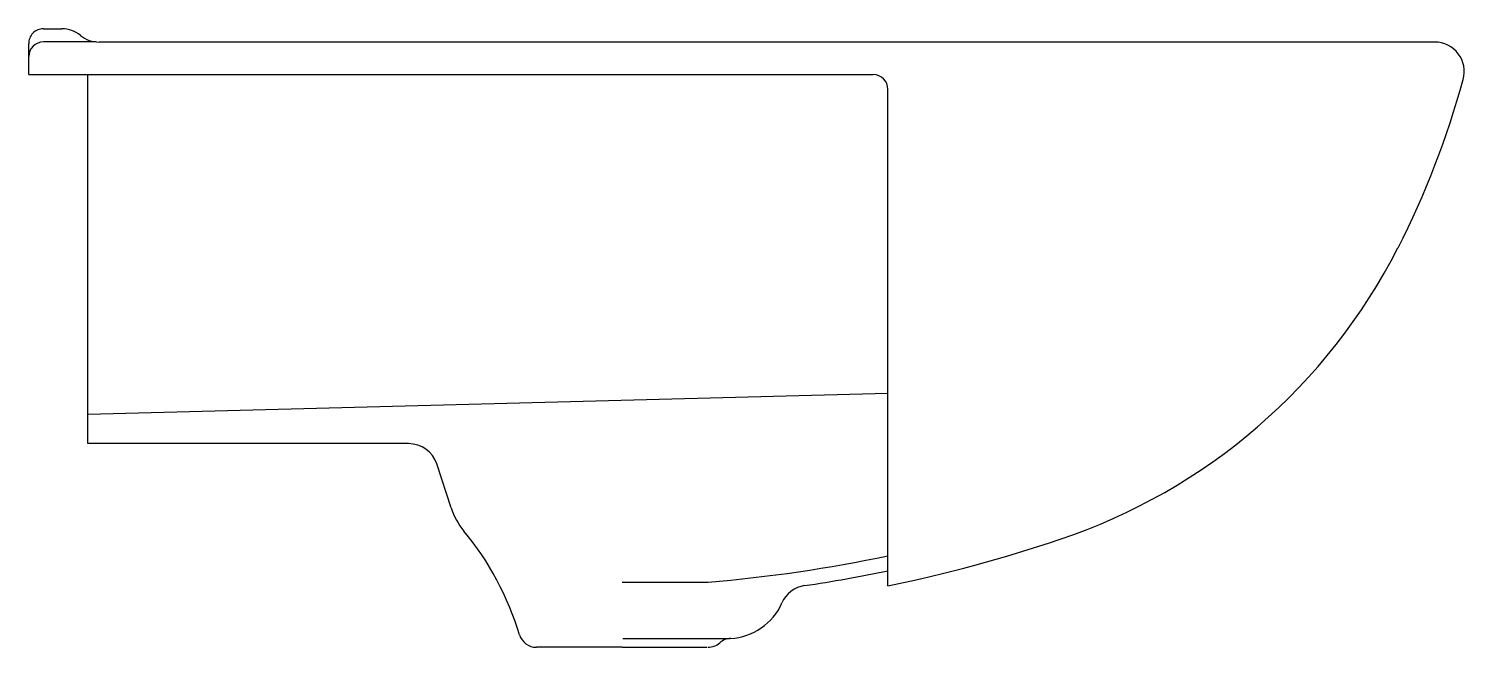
# Model space of a CAD drawing. Extents: x 280 to 766, y 1479 to 1689.
import ezdxf

# ---------------------------------------------------------------- set-up
doc = ezdxf.new("R2010")
doc.units = 0
doc.header["$LTSCALE"] = 50
doc.layers.add('FINA', color=6, linetype='CONTINUOUS')
doc.layers.add('GROSSA', color=3, linetype='CONTINUOUS')

msp = doc.modelspace()

# ---------------------------------------------------------------- linework, layer by layer
at = {"layer": 'FINA', "color": 0, "linetype": 'CONTINUOUS'}
for p, q in [((570.84, 1565.31), (299.84, 1558.22)), ((481.1, 1482.4), (517.23, 1482.4))]:
    msp.add_line(p, q, dxfattribs=at)
msp.add_polyline3d([(480.84, 1501.47, 0), (509.95, 1501.48, 0)], dxfattribs=at)
msp.add_arc((469.11, 1991.89), 492.11, 274.7588, 281.9312, dxfattribs=at)
at = {"layer": 'GROSSA', "color": 0, "linetype": 'CONTINUOUS'}
for p, q in [((284.84, 1688.9), (291.03, 1688.9)), ((279.84, 1673.37), (279.84, 1683.77)), ((302.65, 1684.43), (284.84, 1684.43)), ((756.03, 1684.37), (303.69, 1684.37)), ((279.84, 1673.37), (565.84, 1673.37)), ((299.84, 1548.37), (299.84, 1673.37)), ((570.84, 1500.19), (570.84, 1668.37)), ((408.51, 1548.37), (299.84, 1548.37)), ((480.84, 1479.4), (451.81, 1479.41)), ((480.84, 1479.4), (503.34, 1479.41))]:
    msp.add_line(p, q, dxfattribs=at)
for points in [[(422.91, 1526.65, 0), (418.01, 1541.51, 0)], [(503.34, 1479.41, 0), (509.51, 1479.41, 0)]]:
    msp.add_polyline3d(points, dxfattribs=at)
for centre, radius, start, end in [((284.84, 1683.9), 5, 90.2593, 181.4503), ((291.03, 1678.9), 10, 50.6987, 89.7318), ((284.84, 1679.43), 5, 90.0013, 179.9987), ((303.69, 1694.37), 10, 230.6977, 270.0022), ((756.03, 1674.37), 10, 344.6843, 90), ((565.84, 1668.37), 5, 0, 90), ((476.33, 1750.97), 300, 332.9781, 344.6852), ((565.41, 1705.54), 200, 288.5839, 332.9781), ((408.51, 1538.37), 10, 18.2692, 90), ((446.06, 1534.29), 24.38, 198.2764, 219.5486), ((349.26, 1454.39), 101.13, 16.8277, 39.537), ((469.16, 1991.82), 502.03, 281.6862, 288.5839), ((469.16, 1996.92), 502.03, 278.4145, 281.6862), ((544.08, 1490.41), 10, 98.4145, 156.4412), ((516.58, 1502.4), 20, 272.7612, 336.4412), ((451.81, 1485.41), 6, 196.8277, 269.9926), ((509.87, 1485.41), 6, 270.0074, 311.5676), ((517.84, 1476.43), 6, 92.7612, 131.5676)]:
    msp.add_arc(centre, radius, start, end, dxfattribs=at)

doc.saveas('drawing.dxf')
